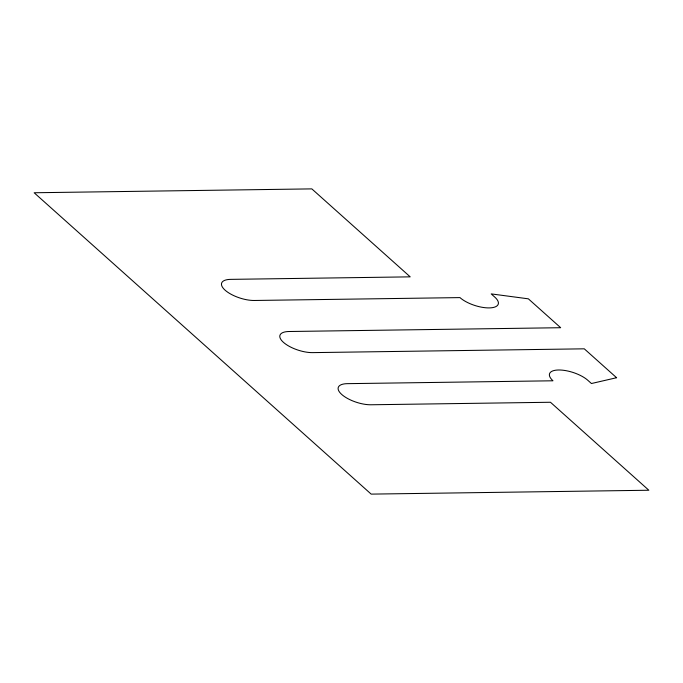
<?xml version="1.0" encoding="UTF-8"?>
<svg xmlns="http://www.w3.org/2000/svg" width="683" height="683" viewBox="0 0 683 683"><rect width="100%" height="100%" fill="white"/><g stroke="black" fill="none" stroke-linecap="round" stroke-linejoin="round"><path stroke-width="1.02" d="M616.595 377.716L591.435 383.522L587.832 380.303A21.958 8.512 18 0 0 558.6 369.99A21.958 8.512 18 0 0 552.991 380.79L347.34 383.658A21.958 8.512 18 0 0 341.722 394.458A21.958 8.512 18 0 0 370.954 404.771L550.464 402.261L648.85 490.24L371.168 494.116L34.15 192.76L311.832 188.884L410.21 276.854L230.7 279.364A21.958 8.512 18 0 0 225.083 290.164A21.958 8.512 18 0 0 254.307 300.477L459.958 297.6A21.958 8.512 18 0 0 489.182 307.913A21.958 8.512 18 0 0 494.799 297.114L491.197 293.895L528.369 298.83L560.675 327.712L289.02 331.511A21.958 8.512 18 0 0 283.402 342.311A21.958 8.512 18 0 0 312.635 352.624L584.281 348.825L616.595 377.716"/></g></svg>
